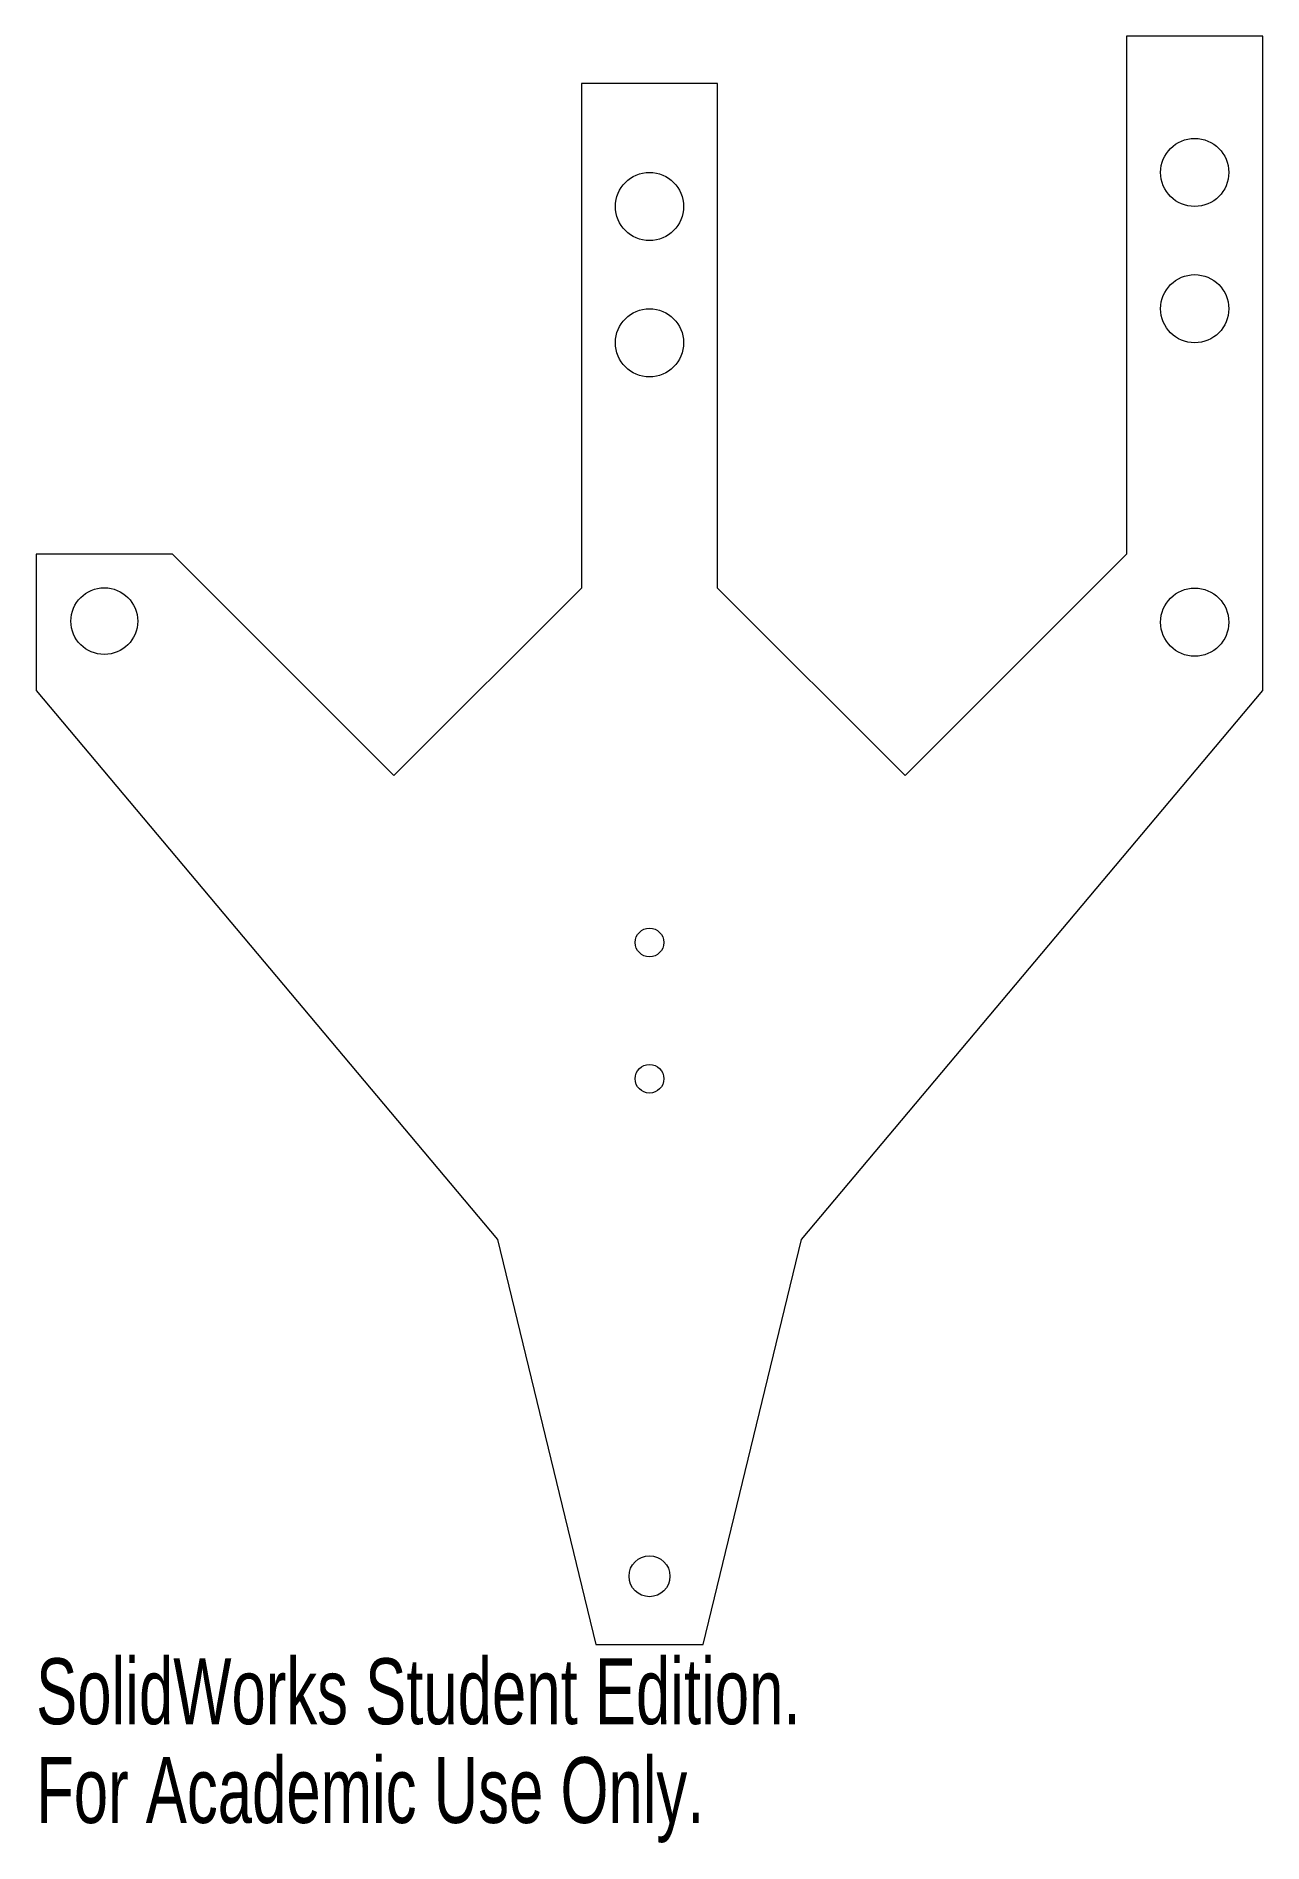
# Model space of a CAD drawing. Header units: millimetres. Extents: x -45 to 45, y -50 to 83.
import ezdxf

# ---------------------------------------------------------------- set-up
doc = ezdxf.new("R2010")
doc.units = ezdxf.units.MM
doc.styles.add('SLDTEXTSTYLE0', font='TXT', dxfattribs={"width": 0.7})

msp = doc.modelspace()

# ---------------------------------------------------------------- linework, layer by layer
at = {"color": 7, "linetype": 'Continuous', "lineweight": 15}
for p, q in [((45, 83), (35, 83)), ((35, 83), (35, 45)), ((45, 35), (45, 83)), ((5, 79.53), (-5, 79.53)), ((-5, 79.53), (-5, 42.5)), ((5, 42.5), (5, 79.53)), ((-35, 45), (-45, 45)), ((-45, 45), (-45, 35)), ((-18.75, 28.75), (-35, 45)), ((35, 45), (18.75, 28.75)), ((-5, 42.5), (-18.75, 28.75)), ((18.75, 28.75), (5, 42.5)), ((-45, 35), (-11.15, -5.28)), ((11.15, -5.28), (45, 35)), ((-11.15, -5.28), (-3.93, -35)), ((3.93, -35), (11.15, -5.28)), ((-3.93, -35), (3.93, -35))]:
    msp.add_line(p, q, dxfattribs=at)
for centre, radius in [((40, 73), 2.5), ((0, 70.5), 2.5), ((40, 63), 2.5), ((0, 60.5), 2.5), ((-40, 40.08), 2.45), ((40, 40), 2.5), ((0, 16.5), 1.05), ((0, 6.5), 1.05), ((0, -30), 1.5)]:
    msp.add_circle(centre, radius, dxfattribs=at)

# ---------------------------------------------------------------- texts
at = {"color": 7, "linetype": 'Continuous', "char_height": 4.8336, "attachment_point": 1, "style": 'SLDTEXTSTYLE0'}
for s, insert in [('SolidWorks Student Edition.', (-45, -36.02)), ('For Academic Use Only.', (-45, -43.27))]:
    msp.add_mtext(s, dxfattribs=dict(at, insert=insert))

doc.saveas('drawing.dxf')
